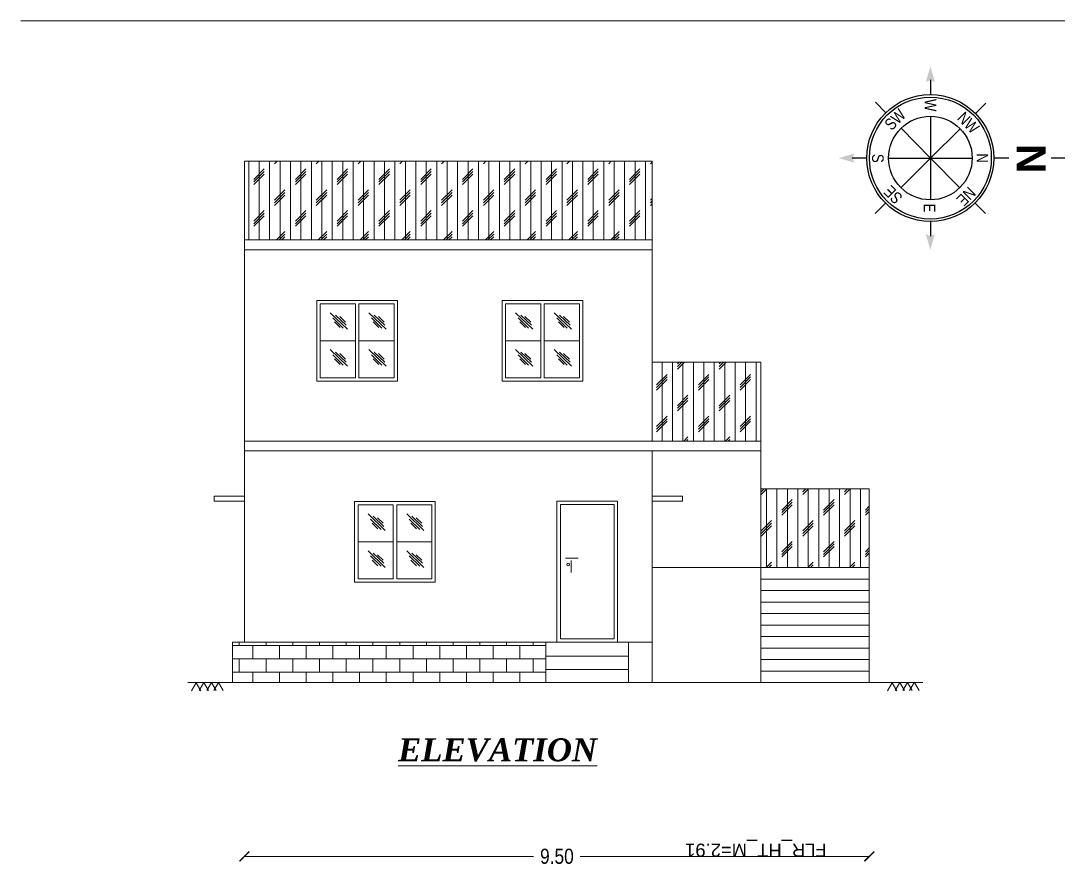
# Model space of a CAD drawing. Header units: metres. Extents: x -1559856 to -1559563, y 43807 to 43972.
# Drawn here: x -1559797.38 to -1559781.6, y 43887.89 to 43900.76 of the extents above; entities that cross this region are included whole.
import ezdxf

# ---------------------------------------------------------------- set-up
doc = ezdxf.new("R2010")
doc.units = ezdxf.units.M
doc.header["$LTSCALE"] = 750
doc.header["$MEASUREMENT"] = 0
doc.header["$PDMODE"] = 35
doc.header["$PDSIZE"] = 50
doc.layers.get('0').update_dxf_attribs({"lineweight": 5})
doc.layers.get('Defpoints').update_dxf_attribs({"lineweight": 0})
for name, color, linetype in [('BLK_2_FLR_0_STAIR_1', 1, 'Continuous'), ('doripalli', 144, 'Continuous'), ('LANDSCAPE', 54, 'Continuous')]:
    doc.layers.add(name, color=color, linetype=linetype)
doc.styles.add('3', font='swissck.ttf', dxfattribs={"height": 0.28})
doc.styles.add('GLOBAL INFRA 1', font='ARIALNB.TTF', dxfattribs={"height": 0.3})
doc.styles.add('mani', font='swissc.ttf', dxfattribs={"height": 0.23})
doc.styles.get("Standard").update_dxf_attribs({"font": 'arial.ttf'})
doc.dimstyles.new('Civil Mt', dxfattribs={"dimtxt": 0.23, "dimasz": 0.15, "dimexe": 0, "dimexo": 0, "dimgap": 0.1, "dimtad": 0, "dimzin": 0, "dimdsep": 46, "dimtxsty": 'mani', "dimblk": 'ARCHTICK', "dimcen": 0, "dimse1": 1, "dimse2": 1, "dimclrd": 253, "dimclrt": 7, "dimadec": 0, "dimazin": 3, "dimtfac": 1, "dimtofl": 0, "dimtmove": 1, "dimatfit": 3, "dimfxl": 0, "dimfrac": 2, "dimtolj": 1, "dimtzin": 0, "dimlwd": 13, "dimarcsym": 0})
pattern_1 = [(90, (-1550557.9023, 44073.65392), (-0.15875, 0), []), (225, (-1550557.82293, 44073.7333), (0.317500137, -0.317500137), [0.2245065, -0.2245065]), (225, (-1550557.82293, 44073.773), (0.317500137, -0.317500137), [0.2245065, -0.2245065]), (225, (-1550557.82293, 44073.81267), (0.317500137, -0.317500137), [0.2245065, -0.2245065])]

# ---------------------------------------------------------------- blocks, each defined once
blk = doc.blocks.new('A$C1F410503')
for points in [[(1.583, 4.805), (1.386, 4.09), (1.583, 3.973)], [(1.583, 3.973), (1.779, 4.09), (1.583, 4.805)], [(0, 1.583), (0.275, 1.661), (0.236, 1.583)], [(2.894, 1.661), (2.933, 1.583), (3.169, 1.583)], [(0.275, 1.504), (0.236, 1.583), (0, 1.583)], [(3.169, 1.583), (2.894, 1.504), (2.933, 1.583)], [(1.584, 0), (1.506, 0.275), (1.584, 0.236)], [(1.663, 0.275), (1.584, 0.236), (1.584, 0)]]:
    blk.add_solid(points)
at = {"layer": 'LANDSCAPE', "color": 1, "lineweight": 30, "ltscale": 20}
for p, q in [((1.583, 3.973), (1.583, 3.663)), ((1.584, 2.933), (1.584, 2.675)), ((0.816, 2.36), (0.635, 2.542)), ((2.36, 2.353), (2.542, 2.534)), ((1.585, 0.862), (1.585, 2.304)), ((1.586, 1.583), (1.078, 2.096)), ((1.584, 1.583), (2.096, 2.091)), ((0.236, 1.583), (0.49, 1.583)), ((0.863, 1.583), (2.305, 1.583)), ((1.586, 1.583), (1.07, 1.078)), ((1.584, 1.583), (2.096, 1.075)), ((2.679, 1.583), (2.933, 1.583)), ((0.802, 0.816), (0.622, 0.64)), ((2.362, 0.811), (2.541, 0.633)), ((1.584, 0.487), (1.584, 0.236))]:
    blk.add_line(p, q, dxfattribs=at)
for centre, radius in [((1.584, 1.581), 1.094), ((1.584, 1.583), 1.051), ((1.584, 1.583), 0.721)]:
    blk.add_circle(centre, radius, dxfattribs=at)
at = {"layer": 'doripalli', "color": 4, "lineweight": 30, "style": '3'}
for s, p in [('N', (1.502, 2.379)), ('W', (0.564, 1.485)), ('E', (2.368, 1.469)), ('S', (1.512, 0.578))]:
    blk.add_text(s, height=0.2, dxfattribs=at).set_placement(p)
for s, rotation, p in [('NW', 45, (0.91, 2.031)), ('NE', 315, (2.064, 2.242)), ('SW', 135, (1.12, 0.915)), ('SE', 225, (2.253, 1.119))]:
    blk.add_text(s, height=0.2, rotation=rotation, dxfattribs=at).set_placement(p)
at = {"layer": 'doripalli', "color": 3, "lineweight": 30, "ltscale": 20, "insert": (1.343, 3.571), "char_height": 0.5, "width": 0.43438, "attachment_point": 1, "style": '3'}
blk.add_mtext('\\A1;{\\fSwis721 BlkOul BT|b1|i0|c0|p82;\\C4;N}', dxfattribs=at)
blk = doc.blocks.new('_ArchTick')
at = {"color": 0, "linetype": 'ByBlock', "const_width": 0.15}
blk.add_lwpolyline([(-0.5, -0.5), (0.5, 0.5)], dxfattribs=at)
blk = doc.blocks.new('*D372')
at = {"color": 253, "lineweight": 13, "ltscale": 0.2}
for p, q in [((-1559793.976, 43888.045), (-1559789.58, 43888.045)), ((-1559784.476, 43888.045), (-1559788.872, 43888.045))]:
    blk.add_line(p, q, dxfattribs=at)
at = {"layer": 'Defpoints', "color": 0, "ltscale": 0.2}
for p in [(-1559784.476, 43888.045), (-1559793.976, 43886.515), (-1559784.476, 43886.515)]:
    blk.add_point(p, dxfattribs=at)
at = {"color": 253, "lineweight": 13, "ltscale": 0.2, "xscale": 0.15, "yscale": 0.15, "zscale": 0.15, "rotation": 180}
blk.add_blockref('_ArchTick', (-1559793.976, 43888.045), dxfattribs=at)
at = {"color": 253, "lineweight": 13, "ltscale": 0.2, "xscale": 0.15, "yscale": 0.15, "zscale": 0.15}
blk.add_blockref('_ArchTick', (-1559784.476, 43888.045), dxfattribs=at)
at = {"color": 7, "ltscale": 0.2, "insert": (-1559789.226, 43888.045), "char_height": 0.23, "attachment_point": 5, "style": 'mani'}
blk.add_mtext('\\A1;9.50', dxfattribs=at)

msp = doc.modelspace()

# ---------------------------------------------------------------- hatches: boundary and pattern name
at = {"ltscale": 0.25}
h = msp.add_hatch(dxfattribs=at)
h.set_pattern_fill('CORK', scale=0.05, angle=90, style=0)
h.set_pattern_definition([(90, (-1548503.13502, 43998.35687), (-0.15875, 0), []), (225, (-1548503.05564, 43998.43624), (0.317500137, -0.317500137), [0.2245065, -0.2245065]), (225, (-1548503.05564, 43998.47593), (0.317500137, -0.317500137), [0.2245065, -0.2245065]), (225, (-1548503.05564, 43998.5156), (0.317500137, -0.317500137), [0.2245065, -0.2245065])])
h.paths.add_polyline_path([(-1559787.77609, 43897.42247), (-1559787.77609, 43898.62247), (-1559793.97609, 43898.62247), (-1559793.97609, 43897.42247)])
h = msp.add_hatch(dxfattribs=at)
h.set_pattern_fill('CORK', scale=0.05, angle=90, style=0)
h.set_pattern_definition(pattern_1)
h.paths.add_polyline_path([(-1559786.1261, 43894.36247), (-1559786.1261, 43895.56247), (-1559787.77609, 43895.56247), (-1559787.77609, 43894.36247)])
h = msp.add_hatch(dxfattribs=at)
h.set_pattern_fill('CORK', scale=0.05, angle=90, style=0)
h.set_pattern_definition(pattern_1)
h.paths.add_polyline_path([(-1559784.47609, 43893.63902), (-1559786.12609, 43893.63902), (-1559786.12608, 43892.43902), (-1559784.47609, 43892.43902)])
h = msp.add_hatch(dxfattribs=at)
h.set_pattern_fill('AR-B816', scale=0.001, style=0)
h.set_pattern_definition([(0, (-1547892.83438, 43441.57123), (0, 0.2032), []), (90, (-1547892.83438, 43441.57123), (-0.2032, 0.2032), [0.2032, -0.2032])])
h.paths.add_polyline_path([(-1559794.15609, 43891.30256), (-1559794.15609, 43890.68906), (-1559789.39639, 43890.68899), (-1559789.39639, 43891.30249)])

# ---------------------------------------------------------------- linework, layer by layer
at = {"color": 7, "ltscale": 0.2}
for p, q in [((-1559765.42815, 43900.75762, -138700.08236), (-1559797.37799, 43900.75762)), ((-1559787.77609, 43894.36247), (-1559787.77609, 43898.62247)), ((-1559786.1261, 43895.56247), (-1559786.12607, 43890.68902)), ((-1559786.12609, 43893.63902), (-1559784.47609, 43893.63902)), ((-1559784.47609, 43890.68903), (-1559784.47609, 43893.63902)), ((-1559787.77609, 43892.43902), (-1559784.47609, 43892.43902)), ((-1559786.12607, 43892.26402), (-1559784.47609, 43892.26402)), ((-1559786.12607, 43892.08902), (-1559784.47609, 43892.08902)), ((-1559786.12607, 43891.91402), (-1559784.47609, 43891.91402)), ((-1559786.12607, 43891.73902), (-1559784.47609, 43891.73902)), ((-1559786.12607, 43891.56402), (-1559784.47609, 43891.56402)), ((-1559786.12607, 43891.38902), (-1559784.47609, 43891.38902)), ((-1559786.12607, 43891.21402), (-1559784.47609, 43891.21402)), ((-1559786.12607, 43891.03902), (-1559784.47609, 43891.03902)), ((-1559786.12607, 43890.86402), (-1559784.47609, 43890.86402)), ((-1559786.12607, 43890.68902), (-1559784.47609, 43890.68902))]:
    msp.add_line(p, q, dxfattribs=at)
at = {"color": 7}
for p, q in [((-1559793.97609, 43898.62247), (-1559793.97609, 43891.30247)), ((-1559793.97609, 43898.62247), (-1559787.77609, 43898.62247)), ((-1559793.97609, 43897.42247), (-1559787.77609, 43897.42247)), ((-1559793.97609, 43897.27247), (-1559787.77609, 43897.27247)), ((-1559792.87475, 43895.27624), (-1559792.87475, 43896.50291)), ((-1559792.87475, 43896.50291), (-1559791.64808, 43896.50291)), ((-1559792.28697, 43896.4518), (-1559792.82364, 43896.4518)), ((-1559792.82364, 43895.32735), (-1559792.82364, 43896.4518)), ((-1559792.28697, 43896.4518), (-1559792.28697, 43895.32735)), ((-1559791.6992, 43896.4518), (-1559792.23586, 43896.4518)), ((-1559792.23586, 43896.4518), (-1559792.23586, 43895.32735)), ((-1559791.6992, 43895.32735), (-1559791.6992, 43896.4518)), ((-1559791.64808, 43895.27624), (-1559791.64808, 43896.50291)), ((-1559790.05766, 43895.27624), (-1559790.05766, 43896.50291)), ((-1559790.05766, 43896.50291), (-1559788.831, 43896.50291)), ((-1559789.46989, 43896.4518), (-1559790.00655, 43896.4518)), ((-1559790.00655, 43895.32735), (-1559790.00655, 43896.4518)), ((-1559789.46989, 43896.4518), (-1559789.46989, 43895.32735)), ((-1559788.88211, 43896.4518), (-1559789.41877, 43896.4518)), ((-1559789.41877, 43896.4518), (-1559789.41877, 43895.32735)), ((-1559788.88211, 43895.32735), (-1559788.88211, 43896.4518)), ((-1559788.831, 43895.27624), (-1559788.831, 43896.50291)), ((-1559792.67161, 43896.31592), (-1559792.41085, 43896.06315)), ((-1559792.43002, 43896.12547), (-1559792.5921, 43896.27977)), ((-1559792.4395, 43896.17258), (-1559792.52841, 43896.25619)), ((-1559792.08383, 43896.31592), (-1559791.82307, 43896.06315)), ((-1559791.84224, 43896.12547), (-1559792.00432, 43896.27977)), ((-1559791.85172, 43896.17258), (-1559791.94063, 43896.25619)), ((-1559789.85452, 43896.31592), (-1559789.59376, 43896.06315)), ((-1559789.61293, 43896.12547), (-1559789.77501, 43896.27977)), ((-1559789.62241, 43896.17258), (-1559789.71132, 43896.25619)), ((-1559789.26674, 43896.31592), (-1559789.00598, 43896.06315)), ((-1559789.02515, 43896.12547), (-1559789.18724, 43896.27977)), ((-1559789.03463, 43896.17258), (-1559789.12354, 43896.25619)), ((-1559792.47374, 43896.08037), (-1559792.63301, 43896.23757)), ((-1559792.52112, 43896.08838), (-1559792.60746, 43896.17464)), ((-1559791.88596, 43896.08037), (-1559792.04523, 43896.23757)), ((-1559791.93334, 43896.08838), (-1559792.01968, 43896.17464)), ((-1559789.65665, 43896.08037), (-1559789.81592, 43896.23757)), ((-1559789.70403, 43896.08838), (-1559789.79037, 43896.17464)), ((-1559789.06887, 43896.08037), (-1559789.22814, 43896.23757)), ((-1559789.11625, 43896.08838), (-1559789.20259, 43896.17464)), ((-1559792.28697, 43895.88958), (-1559792.82364, 43895.88958)), ((-1559791.6992, 43895.88958), (-1559792.23586, 43895.88958)), ((-1559789.46989, 43895.88958), (-1559790.00655, 43895.88958)), ((-1559788.88211, 43895.88958), (-1559789.41877, 43895.88958)), ((-1559792.67161, 43895.7537), (-1559792.41085, 43895.50093)), ((-1559792.47374, 43895.51815), (-1559792.63301, 43895.67535)), ((-1559792.52112, 43895.52615), (-1559792.60746, 43895.61242)), ((-1559792.43002, 43895.56325), (-1559792.5921, 43895.71755)), ((-1559792.4395, 43895.61036), (-1559792.52841, 43895.69397)), ((-1559792.08383, 43895.7537), (-1559791.82307, 43895.50093)), ((-1559791.88596, 43895.51815), (-1559792.04523, 43895.67535)), ((-1559791.93334, 43895.52615), (-1559792.01968, 43895.61242)), ((-1559791.84224, 43895.56325), (-1559792.00432, 43895.71755)), ((-1559791.85172, 43895.61036), (-1559791.94063, 43895.69397)), ((-1559789.85452, 43895.7537), (-1559789.59376, 43895.50093)), ((-1559789.65665, 43895.51815), (-1559789.81592, 43895.67535)), ((-1559789.70403, 43895.52615), (-1559789.79037, 43895.61242)), ((-1559789.61293, 43895.56325), (-1559789.77501, 43895.71755)), ((-1559789.62241, 43895.61036), (-1559789.71132, 43895.69397)), ((-1559789.26674, 43895.7537), (-1559789.00598, 43895.50093)), ((-1559789.06887, 43895.51815), (-1559789.22814, 43895.67535)), ((-1559789.11625, 43895.52615), (-1559789.20259, 43895.61242)), ((-1559789.02515, 43895.56325), (-1559789.18724, 43895.71755)), ((-1559789.03463, 43895.61036), (-1559789.12354, 43895.69397)), ((-1559787.77609, 43895.56247), (-1559786.1261, 43895.56247)), ((-1559792.28697, 43895.32735), (-1559792.82364, 43895.32735)), ((-1559791.6992, 43895.32735), (-1559792.23586, 43895.32735)), ((-1559789.46989, 43895.32735), (-1559790.00655, 43895.32735)), ((-1559788.88211, 43895.32735), (-1559789.41877, 43895.32735)), ((-1559791.64808, 43895.27624), (-1559792.87475, 43895.27624)), ((-1559788.831, 43895.27624), (-1559790.05766, 43895.27624)), ((-1559793.97609, 43894.36247), (-1559786.1261, 43894.36247)), ((-1559793.97609, 43894.21247), (-1559786.12609, 43894.21247)), ((-1559787.77609, 43894.21247), (-1559787.77609, 43890.68902)), ((-1559794.43609, 43893.5234), (-1559793.97609, 43893.5234)), ((-1559794.43609, 43893.5234), (-1559794.43609, 43893.44673)), ((-1559794.43609, 43893.44673), (-1559793.97609, 43893.44673)), ((-1559792.30126, 43892.21624), (-1559792.30126, 43893.44291)), ((-1559792.30126, 43893.44291), (-1559791.0746, 43893.44291)), ((-1559791.0746, 43892.21624), (-1559791.0746, 43893.44291)), ((-1559789.22506, 43891.30246), (-1559789.22506, 43893.44672)), ((-1559789.22506, 43893.44672), (-1559788.30682, 43893.44672)), ((-1559788.30682, 43891.30246), (-1559788.30682, 43893.44672)), ((-1559787.31609, 43893.5234), (-1559787.77609, 43893.5234)), ((-1559787.31609, 43893.44673), (-1559787.77609, 43893.44673)), ((-1559787.31609, 43893.5234), (-1559787.31609, 43893.44673)), ((-1559791.71349, 43893.3918), (-1559792.25015, 43893.3918)), ((-1559792.25015, 43892.26735), (-1559792.25015, 43893.3918)), ((-1559792.09812, 43893.25592), (-1559791.83736, 43893.00315)), ((-1559791.71349, 43893.3918), (-1559791.71349, 43892.26735)), ((-1559791.12571, 43893.3918), (-1559791.66238, 43893.3918)), ((-1559791.66238, 43893.3918), (-1559791.66238, 43892.26735)), ((-1559791.51035, 43893.25592), (-1559791.24959, 43893.00315)), ((-1559791.12571, 43892.26735), (-1559791.12571, 43893.3918)), ((-1559789.17395, 43891.35357), (-1559789.17395, 43893.39801)), ((-1559788.35794, 43893.39801), (-1559789.17395, 43893.39801)), ((-1559788.35794, 43891.35357), (-1559788.35794, 43893.39801)), ((-1559791.90025, 43893.02037), (-1559792.05952, 43893.17757)), ((-1559791.94763, 43893.02838), (-1559792.03397, 43893.11464)), ((-1559791.85653, 43893.06547), (-1559792.01861, 43893.21977)), ((-1559791.86601, 43893.11258), (-1559791.95492, 43893.19619)), ((-1559791.31247, 43893.02037), (-1559791.47174, 43893.17757)), ((-1559791.35985, 43893.02838), (-1559791.44619, 43893.11464)), ((-1559791.26875, 43893.06547), (-1559791.43084, 43893.21977)), ((-1559791.27823, 43893.11258), (-1559791.36714, 43893.19619)), ((-1559791.71349, 43892.82958), (-1559792.25015, 43892.82958)), ((-1559791.12571, 43892.82958), (-1559791.66238, 43892.82958)), ((-1559792.09812, 43892.6937), (-1559791.83736, 43892.44093)), ((-1559791.90025, 43892.45815), (-1559792.05952, 43892.61535)), ((-1559791.85653, 43892.50325), (-1559792.01861, 43892.65755)), ((-1559791.86601, 43892.55036), (-1559791.95492, 43892.63397)), ((-1559791.51035, 43892.6937), (-1559791.24959, 43892.44093)), ((-1559791.31247, 43892.45815), (-1559791.47174, 43892.61535)), ((-1559791.26875, 43892.50325), (-1559791.43084, 43892.65755)), ((-1559791.27823, 43892.55036), (-1559791.36714, 43892.63397)), ((-1559791.94763, 43892.46615), (-1559792.03397, 43892.55242)), ((-1559791.35985, 43892.46615), (-1559791.44619, 43892.55242)), ((-1559789.09491, 43892.58074), (-1559788.90261, 43892.58074)), ((-1559789.00836, 43892.54551), (-1559789.00836, 43892.36618)), ((-1559791.0746, 43892.21624), (-1559792.30126, 43892.21624)), ((-1559791.71349, 43892.26735), (-1559792.25015, 43892.26735)), ((-1559791.12571, 43892.26735), (-1559791.66238, 43892.26735)), ((-1559788.35794, 43891.35357), (-1559789.17395, 43891.35357)), ((-1559794.15609, 43891.30247), (-1559794.15609, 43890.68914)), ((-1559794.15609, 43891.30247), (-1559787.77609, 43891.30247)), ((-1559794.83571, 43890.68897), (-1559783.66121, 43890.68903)), ((-1559794.70916, 43890.68574), (-1559794.78002, 43890.56302)), ((-1559794.70916, 43890.68574), (-1559794.6383, 43890.56302)), ((-1559794.59353, 43890.68914), (-1559794.66439, 43890.56641)), ((-1559794.59353, 43890.68914), (-1559794.52267, 43890.56641)), ((-1559794.47615, 43890.68914), (-1559794.547, 43890.56641)), ((-1559794.47615, 43890.68914), (-1559794.40529, 43890.56641)), ((-1559794.37272, 43890.68914), (-1559794.44358, 43890.56641)), ((-1559794.36905, 43890.68914), (-1559794.29819, 43890.56641)), ((-1559784.12956, 43890.68574), (-1559784.20042, 43890.56302)), ((-1559784.12956, 43890.68574), (-1559784.05871, 43890.56302)), ((-1559784.01393, 43890.68914), (-1559784.08479, 43890.56641)), ((-1559784.01393, 43890.68914), (-1559783.94307, 43890.56641)), ((-1559783.89655, 43890.68914), (-1559783.9674, 43890.56641)), ((-1559783.89655, 43890.68914), (-1559783.82569, 43890.56641)), ((-1559783.79312, 43890.68914), (-1559783.86398, 43890.56641)), ((-1559783.78945, 43890.68914), (-1559783.71859, 43890.56641))]:
    msp.add_line(p, q, dxfattribs=at)
at = {"color": 7, "ltscale": 0.25}
for p, q in [((-1559789.39639, 43891.08902), (-1559788.13804, 43891.08902)), ((-1559789.39639, 43890.88902), (-1559788.13804, 43890.88902))]:
    msp.add_line(p, q, dxfattribs=at)
at = {"color": 7, "ltscale": 0.2}
msp.add_lwpolyline([(-1559789.39639, 43891.30246), (-1559788.13804, 43891.30246), (-1559788.13804, 43890.68902), (-1559789.39639, 43890.68902)], close=True, dxfattribs=at)
at = {"color": 7}
msp.add_circle((-1559789.05585, 43892.48555), 0.02034, dxfattribs=at)

# ---------------------------------------------------------------- block references
at = {"color": 7, "lineweight": 30, "ltscale": 20, "xscale": 0.8819999999999998, "yscale": 0.8819999999999998, "zscale": 0.8819999999999998, "rotation": 270}
msp.add_blockref('A$C1F410503', (-1559784.94416, 43900.06544, -12033.48169), dxfattribs=at)

# ---------------------------------------------------------------- texts
at = {"color": 7, "insert": (-1559788.61572, 43889.84176, 4.18078), "char_height": 0.35, "width": 6.8507282, "attachment_point": 3, "style": 'GLOBAL INFRA 1'}
msp.add_mtext('\\A1;{\\fTimes New Roman|b1|i1|c0|p18;\\LELEVATION}', dxfattribs=at)
at = {"layer": 'BLK_2_FLR_0_STAIR_1', "ltscale": 400, "insert": (-1559786.2005, 43888.03929), "char_height": 0.2, "width": 2.7, "attachment_point": 2, "rotation": 180}
msp.add_mtext('FLR_HT_M=2.91', dxfattribs=at)

# ---------------------------------------------------------------- dimensions: what is measured, and where the dimension line sits
at = {"color": 7, "ltscale": 0.2}
dim = msp.add_linear_dim(base=(-1559784.47609, 43888.04522), p1=(-1559793.97609, 43886.51516), p2=(-1559784.47609, 43886.51516), dimstyle='Civil Mt', dxfattribs=at)
dim.commit()
dim.dimension.update_dxf_attribs({"geometry": '*D372', "text_midpoint": (-1559789.22609, 43888.04522)})

doc.saveas('drawing.dxf')
